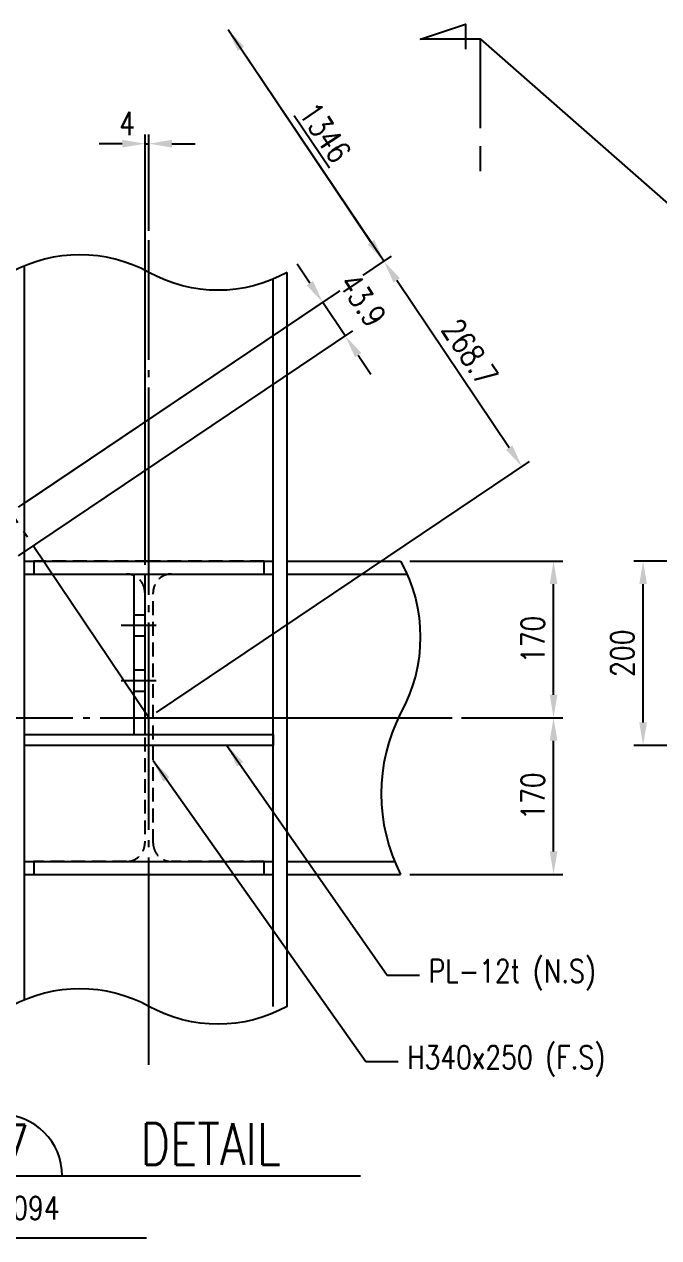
# Model space of a CAD drawing. Header units: millimetres. Extents: x 0 to 232280, y -26939 to 23794.
# Drawn here: x 161915 to 164671, y -20983 to -15716 of the extents above; entities that cross this region are included whole.
import ezdxf
from ezdxf.enums import TextEntityAlignment as Align

# ---------------------------------------------------------------- set-up
doc = ezdxf.new("R2010")
doc.units = ezdxf.units.MM
doc.header["$LTSCALE"] = 30
doc.linetypes.add('JNK-CENTER', pattern=[34, 30, -1.5, 1, -1.5])
doc.linetypes.add('JNK-HIDDEN', pattern=[3, 2, -1])
for name, color, linetype in [('CEN-R', 1, 'JNK-CENTER'), ('CON-C', 4, 'Continuous'), ('CON-G', 3, 'Continuous'), ('CON-W', 7, 'Continuous'), ('CON-Y', 2, 'Continuous'), ('Dim-W', 7, 'Continuous'), ('HID-Y', 2, 'JNK-HIDDEN'), ('STL-OBJT', 7, 'Continuous'), ('TXT-Y', 2, 'Continuous')]:
    doc.layers.add(name, color=color, linetype=linetype)
doc.styles.add('ROMANS', font='ROMANS.shx', dxfattribs={"width": 0.8})
doc.styles.add('SIMPLEX', font='simplex.shx', dxfattribs={"width": 0.8})
doc.dimstyles.new('DIM40', dxfattribs={"dimscale": 40, "dimtxt": 2.5, "dimasz": 2.5, "dimexe": 1, "dimexo": 1, "dimgap": 1, "dimtad": 1, "dimdec": 0, "dimdsep": 46, "dimtxsty": 'SIMPLEX', "dimcen": 0, "dimclrd": 7, "dimclre": 7, "dimclrt": 2, "dimadec": 1, "dimazin": 2, "dimtfac": 1, "dimtdec": 0, "dimtix": 1, "dimtmove": 2, "dimatfit": 2, "dimfxl": 1, "dimtolj": 1, "dimtzin": 0, "dimarcsym": 1})
doc.dimstyles.new('DIM40x4', dxfattribs={"dimscale": 40, "dimtxt": 2.5, "dimasz": 2.5, "dimexe": 1, "dimexo": 1, "dimgap": 1, "dimtad": 1, "dimdec": 1, "dimlfac": 0.25, "dimdsep": 46, "dimtxsty": 'SIMPLEX', "dimcen": 2.5, "dimclrd": 7, "dimclre": 7, "dimclrt": 2, "dimadec": 1, "dimazin": 2, "dimtfac": 1, "dimtdec": 1, "dimtmove": 2, "dimatfit": 3, "dimfxl": 1, "dimtfill": 1, "dimtolj": 1, "dimtzin": 0, "dimarcsym": 1})

# ---------------------------------------------------------------- blocks, each defined once
blk = doc.blocks.new('SECTITLE')
at = {"layer": 'CON-G'}
for p, q in [((-1.7, 0), (44.1, 0)), ((5, -6.7), (20.86, -6.7))]:
    blk.add_line(p, q, dxfattribs=at)
blk.add_arc((5, 0), 6.7, 0, 270, dxfattribs=at)
at = {"layer": 'CON-C', "style": 'SIMPLEX', "width": 0.8}
for tag, p in [('A', (5.06, 1.04)), ('ELEVATION', (27.83, 1.22))]:
    blk.add_attdef(tag, text='', height=4.5, dxfattribs=at).set_placement(p, align=Align.CENTER)
at = {"layer": 'CON-Y', "style": 'SIMPLEX', "width": 0.8}
blk.add_attdef('SCALE', text='', height=2.5, dxfattribs=at).set_placement((44.9, -3.72), align=Align.RIGHT)
blk.add_attdef('H0000-0000', (1.54, -4.72), '', height=2.5, dxfattribs=at)
blk = doc.blocks.new('*D4466')
at = {"layer": 'DEFPOINTS', "color": 0, "ltscale": 0.5, "transparency": 16777216}
for p in [(164602.9, -18046.2), (165464.4, -18046.2), (165464.9, -18846.2)]:
    blk.add_point(p, dxfattribs=at)
at = {"layer": 'Dim-W', "color": 7, "lineweight": -2, "ltscale": 0.5, "transparency": 16777216}
for p, q in [((165424.4, -18046.2), (164562.9, -18046.2)), ((164602.9, -18746.2), (164602.9, -18146.2)), ((165424.9, -18846.2), (164562.9, -18846.2))]:
    blk.add_line(p, q, dxfattribs=at)
at = {"layer": 'Dim-W', "color": 7, "ltscale": 0.5, "transparency": 16777216}
for points in [[(164586.3, -18146.2), (164619.6, -18146.2), (164602.9, -18046.2)], [(164586.3, -18746.2), (164619.6, -18746.2), (164602.9, -18846.2)]]:
    blk.add_solid(points, dxfattribs=at)
at = {"layer": 'Dim-W', "color": 2, "ltscale": 0.5, "transparency": 16777216, "insert": (164512.9, -18446.2), "char_height": 100, "attachment_point": 5, "rotation": 90, "style": 'SIMPLEX', "bg_fill": 3, "box_fill_scale": 1.1, "bg_fill_color": 256, "bg_fill_true_color": 13158600, "bg_fill_transparency": 0}
blk.add_mtext('\\A1;200', dxfattribs=at)
blk = doc.blocks.new('*D4469')
at = {"layer": 'DEFPOINTS', "color": 0, "ltscale": 0.5, "transparency": 16777216}
for p in [(164076.7, -17636), (161856.4, -17834.5), (162456.4, -18726.2)]:
    blk.add_point(p, dxfattribs=at)
at = {"layer": 'Dim-W', "color": 7, "lineweight": -2, "ltscale": 0.5, "transparency": 16777216}
for p, q in [((161889.6, -17812.2), (163509.9, -16722)), ((163532.5, -16827.3), (164020.9, -17553.1)), ((162489.6, -18703.9), (164109.9, -17613.7))]:
    blk.add_line(p, q, dxfattribs=at)
at = {"layer": 'Dim-W', "color": 7, "ltscale": 0.5, "transparency": 16777216}
for points in [[(163546.4, -16818), (163518.7, -16836.6), (163476.7, -16744.3)], [(164034.7, -17543.8), (164007.1, -17562.4), (164076.7, -17636)]]:
    blk.add_solid(points, dxfattribs=at)
at = {"layer": 'Dim-W', "color": 2, "ltscale": 0.5, "transparency": 16777216, "insert": (163851.4, -17139.9), "char_height": 100, "attachment_point": 5, "rotation": 303.9345, "style": 'SIMPLEX', "bg_fill": 3, "box_fill_scale": 1.1, "bg_fill_color": 256, "bg_fill_true_color": 13158600, "bg_fill_transparency": 0}
blk.add_mtext('\\A1;268.7', dxfattribs=at)
blk = doc.blocks.new('*D4470')
at = {"layer": 'DEFPOINTS', "color": 0, "ltscale": 0.5, "transparency": 16777216}
for p in [(163211.2, -16922.9), (161889.6, -17812.2), (161856.4, -18046.2)]:
    blk.add_point(p, dxfattribs=at)
at = {"layer": 'Dim-W', "color": 7, "lineweight": -2, "ltscale": 0.5, "transparency": 16777216}
for p, q in [((163155.4, -16840), (163099.6, -16757)), ((161922.8, -17789.8), (163244.4, -16900.6)), ((161889.6, -18023.9), (163342.5, -17046.4)), ((163365.1, -17151.7), (163420.9, -17234.6))]:
    blk.add_line(p, q, dxfattribs=at)
at = {"layer": 'Dim-W', "color": 7, "ltscale": 0.5, "transparency": 16777216}
blk.add_solid([(163169.2, -16830.7), (163141.6, -16849.3), (163211.2, -16922.9)], dxfattribs=at)
at = {"layer": 'Dim-W', "color": 2, "ltscale": 0.5, "transparency": 16777216, "insert": (163384.7, -16912.1), "char_height": 100, "attachment_point": 5, "rotation": 303.9345, "style": 'SIMPLEX', "bg_fill": 3, "box_fill_scale": 1.1, "bg_fill_color": 256, "bg_fill_true_color": 13158600, "bg_fill_transparency": 0}
blk.add_mtext('\\A1;43.9', dxfattribs=at)
at = {"layer": 'Dim-W', "color": 7, "lineweight": -2, "ltscale": 0.5, "transparency": 16777216}
blk.add_line((163309.3, -17068.7), (163211.2, -16922.9), dxfattribs=at)
at = {"layer": 'Dim-W', "color": 7, "ltscale": 0.5, "transparency": 16777216}
blk.add_solid([(163378.9, -17142.4), (163351.3, -17161), (163309.3, -17068.7)], dxfattribs=at)
blk = doc.blocks.new('*D4471')
at = {"layer": 'DEFPOINTS', "color": 0, "ltscale": 0.5, "transparency": 16777216}
for p in [(162800.5, -15739.3), (163476.7, -16744.3), (163476.7, -16744.3)]:
    blk.add_point(p, dxfattribs=at)
at = {"layer": 'Dim-W', "color": 7, "lineweight": -2, "ltscale": 0.5, "transparency": 16777216}
blk.add_line((162856.3, -15822.2), (163420.9, -16661.3), dxfattribs=at)
at = {"layer": 'Dim-W', "color": 7, "ltscale": 0.5, "transparency": 16777216}
for points in [[(162870.1, -15812.9), (162842.5, -15831.5), (162800.5, -15739.3)], [(163434.7, -16652), (163407.1, -16670.6), (163476.7, -16744.3)]]:
    blk.add_solid(points, dxfattribs=at)
at = {"layer": 'Dim-W', "color": 2, "ltscale": 0.5, "transparency": 16777216, "insert": (163221.6, -16186), "char_height": 100, "attachment_point": 5, "rotation": 303.9345, "style": 'SIMPLEX', "bg_fill": 3, "box_fill_scale": 1.1, "bg_fill_color": 256, "bg_fill_true_color": 13158600, "bg_fill_transparency": 0}
blk.add_mtext('\\A1;\\L1346', dxfattribs=at)
blk = doc.blocks.new('SECMARK2')
at = {"layer": 'CON-C'}
blk.add_line((0, 0), (-2.72, 0), dxfattribs=at)
blk.add_lwpolyline([(-4.67, 0), (-14.32, 0), (-14.32, 6.51), (-15.93, 1.64), (-13.23, 1.64)], dxfattribs=at)
at = {"layer": 'CON-C', "style": 'SIMPLEX', "width": 0.8}
blk.add_attdef('TAG', (-12.98, 1.18), '', height=3.5, dxfattribs=at)
blk = doc.blocks.new('*D4480')
at = {"layer": 'DEFPOINTS', "color": 0, "ltscale": 0.5, "transparency": 16777216}
for p in [(163549.7, -18046.2), (164213.9, -18046.2), (163774.3, -18726.2)]:
    blk.add_point(p, dxfattribs=at)
at = {"layer": 'Dim-W', "color": 7, "lineweight": -2, "ltscale": 0.5, "transparency": 16777216}
for p, q in [((163589.7, -18046.2), (164253.9, -18046.2)), ((164213.9, -18626.2), (164213.9, -18146.2)), ((163814.3, -18726.2), (164253.9, -18726.2))]:
    blk.add_line(p, q, dxfattribs=at)
at = {"layer": 'Dim-W', "color": 7, "ltscale": 0.5, "transparency": 16777216}
for points in [[(164197.2, -18146.2), (164230.6, -18146.2), (164213.9, -18046.2)], [(164197.2, -18626.2), (164230.6, -18626.2), (164213.9, -18726.2)]]:
    blk.add_solid(points, dxfattribs=at)
at = {"layer": 'Dim-W', "color": 2, "ltscale": 0.5, "transparency": 16777216, "insert": (164123.9, -18386.2), "char_height": 100, "attachment_point": 5, "rotation": 90, "style": 'SIMPLEX', "bg_fill": 3, "box_fill_scale": 1.1, "bg_fill_color": 256, "bg_fill_true_color": 13158600, "bg_fill_transparency": 0}
blk.add_mtext('\\A1;170', dxfattribs=at)
blk = doc.blocks.new('*D4481')
at = {"layer": 'DEFPOINTS', "color": 0, "ltscale": 0.5, "transparency": 16777216}
for p in [(163819.6, -18726.2), (164213.9, -18726.2), (163549.7, -19406.2)]:
    blk.add_point(p, dxfattribs=at)
at = {"layer": 'Dim-W', "color": 7, "lineweight": -2, "ltscale": 0.5, "transparency": 16777216}
for p, q in [((163859.6, -18726.2), (164253.9, -18726.2)), ((164213.9, -19306.2), (164213.9, -18826.2)), ((163589.7, -19406.2), (164253.9, -19406.2))]:
    blk.add_line(p, q, dxfattribs=at)
at = {"layer": 'Dim-W', "color": 7, "ltscale": 0.5, "transparency": 16777216}
for points in [[(164197.2, -18826.2), (164230.6, -18826.2), (164213.9, -18726.2)], [(164197.2, -19306.2), (164230.6, -19306.2), (164213.9, -19406.2)]]:
    blk.add_solid(points, dxfattribs=at)
at = {"layer": 'Dim-W', "color": 2, "ltscale": 0.5, "transparency": 16777216, "insert": (164123.9, -19066.2), "char_height": 100, "attachment_point": 5, "rotation": 90, "style": 'SIMPLEX', "bg_fill": 3, "box_fill_scale": 1.1, "bg_fill_color": 256, "bg_fill_true_color": 13158600, "bg_fill_transparency": 0}
blk.add_mtext('\\A1;170', dxfattribs=at)
blk = doc.blocks.new('*D4482')
at = {"layer": 'DEFPOINTS', "color": 0, "ltscale": 0.5, "transparency": 16777216}
for p in [(162456.4, -16234.2), (162456.4, -16652.7), (162440.4, -18102.2)]:
    blk.add_point(p, dxfattribs=at)
at = {"layer": 'Dim-W', "color": 7, "lineweight": -2, "ltscale": 0.5, "transparency": 16777216}
for p, q in [((162440.4, -18062.2), (162440.4, -16194.2)), ((162456.4, -16612.7), (162456.4, -16194.2)), ((162340.4, -16234.2), (162240.4, -16234.2)), ((162440.4, -16234.2), (162456.4, -16234.2)), ((162556.4, -16234.2), (162656.4, -16234.2))]:
    blk.add_line(p, q, dxfattribs=at)
at = {"layer": 'Dim-W', "color": 7, "ltscale": 0.5, "transparency": 16777216}
blk.add_solid([(162556.4, -16217.5), (162556.4, -16250.9), (162456.4, -16234.2)], dxfattribs=at)
at = {"layer": 'Dim-W', "color": 2, "ltscale": 0.5, "transparency": 16777216, "insert": (162361.2, -16146.6), "char_height": 100, "attachment_point": 5, "style": 'SIMPLEX', "bg_fill": 3, "box_fill_scale": 1.1, "bg_fill_color": 256, "bg_fill_true_color": 13158600, "bg_fill_transparency": 0}
blk.add_mtext('\\A1;4', dxfattribs=at)
at = {"layer": 'Dim-W', "color": 7, "ltscale": 0.5, "transparency": 16777216}
blk.add_solid([(162340.4, -16217.5), (162340.4, -16250.9), (162440.4, -16234.2)], dxfattribs=at)

msp = doc.modelspace()

# ---------------------------------------------------------------- linework, layer by layer
at = {"layer": 'CEN-R'}
for p, q in [((162456.45, -18726.23), (160951.14, -16489.01)), ((162456.45, -20232.41), (162456.45, -16652.74)), ((162487.91, -18326.23), (162334.97, -18326.23)), ((162487.91, -18566.23), (162334.97, -18566.23)), ((160205.18, -18726.23), (163056.45, -18726.23)), ((163056.45, -18726.23), (163772.93, -18726.23))]:
    msp.add_line(p, q, dxfattribs=at)
at = {"layer": 'CON-G'}
for p, q in [((161916.45, -19950.55), (161916.45, -16764.45)), ((163056.45, -19979.26), (163056.45, -16793.17)), ((162996.45, -19979.26), (162996.45, -16822.23)), ((161920.45, -18046.23), (162992.45, -18046.23)), ((163056.45, -18046.23), (163549.72, -18046.23)), ((161920.45, -18102.23), (162992.45, -18102.23)), ((162392.45, -18798.23), (162392.45, -18102.23)), ((162440.45, -18798.23), (162440.45, -18102.23)), ((163056.45, -18102.23), (163577.4, -18102.23)), ((161920.45, -19350.23), (162992.45, -19350.23)), ((163056.45, -19350.23), (163523.82, -19350.23)), ((161920.45, -19406.23), (162992.45, -19406.23)), ((163056.45, -19406.23), (163549.72, -19406.23))]:
    msp.add_line(p, q, dxfattribs=at)
msp.add_lwpolyline([(162996.45, -18798.23), (162996.45, -18846.23), (161916.45, -18846.23), (161916.45, -18798.23)], close=True, dxfattribs=at)
at = {"layer": 'CON-W'}
for points in [[(163056.45, -16793.17, -0.2579286), (162456.45, -16793.17, 0.2550891), (161856.45, -16793.17)], [(163549.72, -18046.23, -0.2579286), (163549.72, -18706.23, 0.2412572), (163549.72, -19406.23)], [(163056.45, -19979.26, -0.2579286), (162456.45, -19979.26, 0.2550891), (161856.45, -19979.26)]]:
    msp.add_lwpolyline(points, format="xyb", dxfattribs=at)
at = {"layer": 'HID-Y'}
for p, q in [((162440.45, -18280.23), (162392.45, -18280.23)), ((162440.45, -18372.23), (162392.45, -18372.23)), ((162440.45, -18520.23), (162392.45, -18520.23)), ((162440.45, -18612.23), (162392.45, -18612.23))]:
    msp.add_line(p, q, dxfattribs=at)

# ---------------------------------------------------------------- block references
at = {"layer": 'CON-C', "xscale": -40, "yscale": 40, "zscale": 40, "rotation": 90}
msp.add_blockref('SECMARK2', (163896.65, -16353.13), dxfattribs=at)
at = {"layer": 'CON-W'}
ref = msp.add_blockref('SECTITLE', (161611.6, -20715.41), dxfattribs=dict(at, xscale=40, yscale=40, zscale=40))
ref.add_attrib('H0000-0000', '-1094', (161704.81, -20904.21), dxfattribs={"layer": 'CON-Y', "height": 100, "style": 'SIMPLEX', "width": 0.8})
ref.add_attrib('A', '77', dxfattribs={"layer": 'CON-C', "height": 180, "style": 'SIMPLEX', "width": 0.8}).set_placement((161814, -20673.81), align=Align.CENTER)
ref.add_attrib('ELEVATION', 'DETAIL', dxfattribs={"layer": 'CON-C', "height": 180, "style": 'SIMPLEX', "width": 0.8}).set_placement((162724.8, -20666.61), align=Align.CENTER)

# ---------------------------------------------------------------- texts
at = {"layer": 'TXT-Y', "style": 'ROMANS', "width": 0.8}
for s, p in [('PL-12t (N.S)', (163671.29, -19825.81)), ('H340x250 (F.S)', (163578.27, -20200.42))]:
    msp.add_text(s, height=100, dxfattribs=at).set_placement(p, align=Align.MIDDLE_LEFT)

# ---------------------------------------------------------------- dimensions: what is measured, and where the dimension line sits
at = {"layer": 'Dim-W', "ltscale": 0.5}
dim = msp.add_linear_dim(base=(164602.95, -18046.23), p1=(165464.94, -18846.23), p2=(165464.42, -18046.23), angle=90, dimstyle='DIM40x4', dxfattribs=at)
dim.commit()
dim.dimension.update_dxf_attribs({"geometry": '*D4466', "text_midpoint": (164512.95, -18446.23)})

# ---------------------------------------------------------------- next in the draw order: dimensions: what is measured, and where the dimension line sits
dim = msp.add_linear_dim(base=(164076.72, -17636.04), p1=(161856.45, -17834.5), p2=(162456.45, -18726.23), angle=303.93455, dimstyle='DIM40x4', dxfattribs=at)
dim.commit()
dim.dimension.update_dxf_attribs({"geometry": '*D4469', "text_midpoint": (163851.39, -17139.93)})

# ---------------------------------------------------------------- next in the draw order: linework, layer by layer
at = {"layer": 'CON-C'}
msp.add_lwpolyline([(163896.65, -15780.46), (165077.56, -16815.94), (164970.66, -16620.04), (164851.38, -16686.25)], dxfattribs=at)
at = {"layer": 'Dim-W', "ltscale": 0.5}
msp.add_line((163476.72, -16744.3), (162800.47, -15739.26), dxfattribs=at)

# ---------------------------------------------------------------- next in the draw order: dimensions: what is measured, and where the dimension line sits
dim = msp.add_linear_dim(base=(164213.89, -18046.23), p1=(163774.28, -18726.23), p2=(163549.72, -18046.23), angle=90, dimstyle='DIM40x4', dxfattribs=at)
dim.commit()
dim.dimension.update_dxf_attribs({"geometry": '*D4480', "text_midpoint": (164123.89, -18386.23)})

# ---------------------------------------------------------------- next in the draw order: dimensions: what is measured, and where the dimension line sits
for base, p1, p2, angle, picture, middle in [((163211.22, -16922.94), (161856.45, -18046.23), (161889.63, -17812.17), 303.93455, '*D4470', (163384.7, -16912.08)), ((164213.89, -18726.23), (163549.72, -19406.23), (163819.64, -18726.23), 90, '*D4481', (164123.89, -19066.23))]:
    dim = msp.add_linear_dim(base=base, p1=p1, p2=p2, angle=angle, dimstyle='DIM40x4', dxfattribs=at)
    dim.commit()
    dim.dimension.update_dxf_attribs({"geometry": picture, "text_midpoint": middle})

# ---------------------------------------------------------------- next in the draw order: dimensions: what is measured, and where the dimension line sits
dim = msp.add_linear_dim(base=(163476.72, -16744.3), p1=(162800.47, -15739.26), p2=(163476.72, -16744.3), angle=303.93455, text='%%u1346', dimstyle='DIM40x4', dxfattribs=at)
dim.commit()
dim.dimension.update_dxf_attribs({"geometry": '*D4471', "text_midpoint": (163221.56, -16185.96)})
dim = msp.add_linear_dim(base=(162456.45, -16234.2), p1=(162440.45, -18102.23), p2=(162456.45, -16652.74), dimstyle='DIM40x4', dxfattribs=at)
dim.commit()
dim.dimension.update_dxf_attribs({"geometry": '*D4482', "text_midpoint": (162361.17, -16146.65), "dimtype": 160})

# ---------------------------------------------------------------- next in the draw order: leaders
at = {"layer": 'STL-OBJT'}
for points in [[(162795.2, -18846.23), (163491.45, -19843.51), (163631.45, -19843.51)], [(162474.45, -18912.13), (163398.43, -20218.12), (163538.43, -20218.12)]]:
    msp.add_leader(points, dimstyle='DIM40', dxfattribs=at)

# ---------------------------------------------------------------- next in the draw order: linework, layer by layer
at = {"layer": 'HID-Y'}
msp.add_lwpolyline([(161956.45, -19350.23), (161956.45, -19406.23), (162456.45, -19406.23), (162956.45, -19406.23), (162956.45, -19350.23), (162554.45, -19350.23, -0.4142136), (162474.45, -19270.23), (162474.45, -18182.23, -0.4142136), (162554.45, -18102.23), (162956.45, -18102.23), (162956.45, -18046.23), (162456.45, -18046.23), (161956.45, -18046.23), (161956.45, -18102.23), (162358.45, -18102.23, -0.4142136), (162438.45, -18182.23), (162438.45, -19270.23, -0.4142136), (162358.45, -19350.23)], format="xyb", close=True, dxfattribs=at)

doc.saveas('drawing.dxf')
